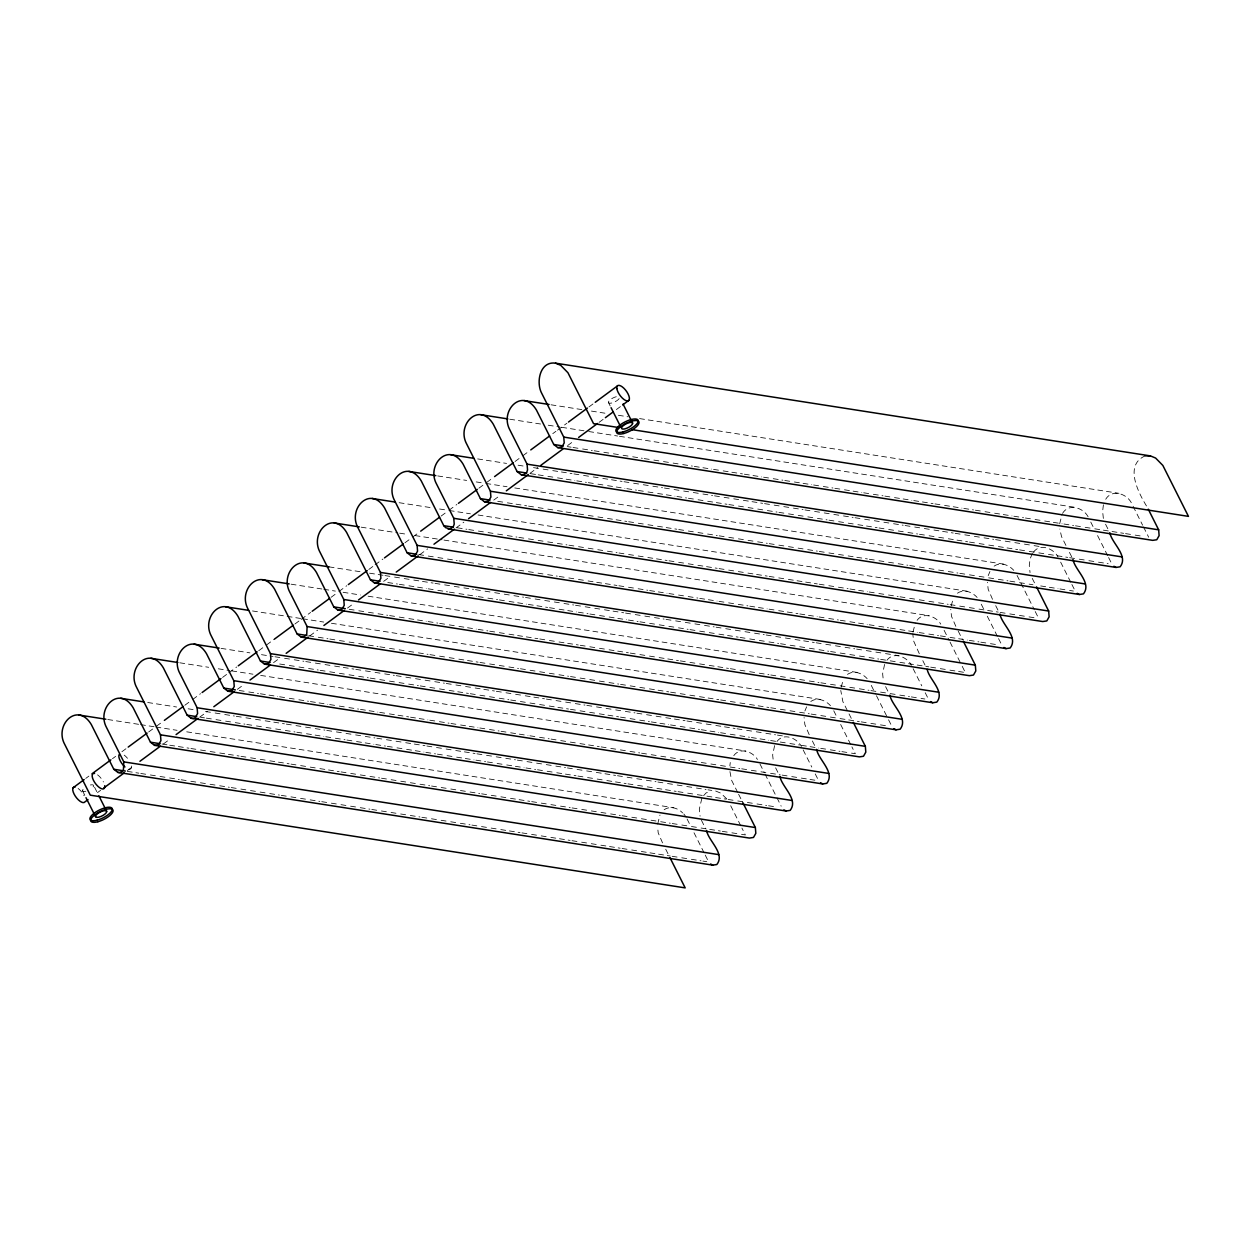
<?xml version="1.0" encoding="UTF-8"?>
<svg xmlns="http://www.w3.org/2000/svg" width="1251" height="1251" viewBox="0 0 1251 1251"><rect width="100%" height="100%" fill="white"/><g stroke="black" fill="none" stroke-linecap="round" stroke-linejoin="round"><path stroke-width="0.75" stroke-dasharray="5 3.75" d="M657.651 824.096L659.981 815.073M729.88 765.8L730.271 762.5M841.172 687.19L843.299 679.746M912.995 632.115L915.31 623.029M951.151 605.984L953.278 598.557M1059.644 523.856L1061.974 514.771M1103.413 504.794L1102.616 511.378L1103.366 518.43M701.842 798.357L699.325 809.084L700.075 816.152M774.604 745.612L772.649 754.963L773.415 762.015M804.909 710.959L806.629 706.815M884.582 664.422L882.627 673.773L883.394 680.825M988.212 575.632L989.948 571.488M1032.388 553.395L1030.089 558.916L1029.292 565.515L1030.042 572.567M733.774 755.651C739.857 746.972 752.852 751.554 757.449 759.466M703.625 795.652L706.002 793.009L710.568 790.976M776.949 741.53C783.47 732.367 796.996 737.996 801.422 746.456M917.092 620.324C923.175 611.645 936.17 616.227 940.768 624.14M886.928 660.325C893.464 651.177 906.991 656.791 911.416 665.251M1062.537 513.395C1068.698 502.902 1083.491 507.687 1088.214 516.991M1033.576 552.066C1040.113 542.918 1053.639 548.532 1058.065 556.992M1105.712 499.258C1111.873 488.781 1126.666 493.566 1131.389 502.871M85.74 778.419L88.884 776.105M112.481 758.685L115.624 756.37M121.91 751.726L126.632 748.239M148.634 731.991L154.936 727.347M156.5 726.19L162.802 721.546M184.804 705.283L191.106 700.638M192.67 699.481L200.535 693.68M222.553 677.432L227.26 673.945M228.839 672.788L236.705 666.986M258.722 650.723L265.009 646.079M266.572 644.922L274.438 639.12M294.892 624.03L299.599 620.543M301.178 619.386L310.608 612.427M331.046 597.337L337.348 592.693M338.912 591.52L346.777 585.718M368.795 569.471L373.517 565.984M375.081 564.827L382.947 559.025M404.964 542.778L411.251 538.133M412.83 536.96L419.116 532.316M441.134 516.069L447.42 511.424M448.984 510.267L456.85 504.466M478.867 488.218L485.153 483.574M486.733 482.401L493.019 477.757M515.037 461.51L521.323 456.865M522.902 455.708L529.189 451.064M552.77 433.644L555.913 431.329M557.493 430.172L566.922 423.198M588.94 406.95L593.662 403.463M97.469 792.634L100.612 790.319M127.336 770.585L133.622 765.94M163.506 743.892L169.792 739.247M199.675 717.183L207.541 711.381M237.409 689.332L243.71 684.688M273.578 662.623L279.88 657.979M309.748 635.93L317.613 630.129M347.497 608.064L353.783 603.42M383.65 581.371L389.952 576.727M419.82 554.662L427.686 548.861M455.99 527.969L463.855 522.167M493.738 500.103L500.025 495.459M529.908 473.41L537.758 467.608M567.641 445.544L573.928 440.899M599.088 422.338L603.811 418.85M616.383 409.562L621.106 406.075M1145.306 455.833C1123.195 465.169 1139.27 494.411 1147.417 507.484M994.107 566.14C1000.597 561.605 1008.963 565.014 1013.795 570.362M957.437 593.209C963.942 588.674 972.293 592.067 977.125 597.431M847.459 674.398C853.948 669.864 862.314 673.273 867.146 678.636M810.789 701.467C817.278 696.932 825.644 700.341 830.476 705.689M664.14 809.725C670.051 805.613 678.011 807.974 682.624 812.931M551.019 404.792L581.809 409.593M591.442 411.094L604.921 413.19M618.401 415.285L628.018 416.786M639.574 418.585L1118.957 493.316M509.767 419.21L540.573 424.011M548.266 425.215L559.822 427.013M561.746 427.31L586.782 431.22M588.705 431.517L617.587 436.02M619.511 436.318L1075.782 507.437M567.235 446.591L571.097 447.186M573.021 447.483L580.714 448.687M582.638 448.984L592.27 450.485M594.194 450.782L601.887 451.986M603.826 452.283L611.52 453.488M613.443 453.785L621.153 454.989M623.076 455.286L630.77 456.49M632.693 456.787L642.326 458.288M644.249 458.585L651.943 459.789M653.882 460.087L661.576 461.291M663.499 461.588L671.208 462.792M673.132 463.089L680.825 464.293M682.749 464.59L692.382 466.091M694.305 466.388L711.631 469.094M713.555 469.391L721.264 470.595M723.187 470.892L742.437 473.894M744.361 474.192L761.687 476.897M763.61 477.194L771.32 478.398M773.243 478.695L782.86 480.196M784.799 480.493L792.493 481.698M794.416 481.995L811.743 484.7M813.666 484.997L821.375 486.201M823.299 486.498L832.916 487.999M834.855 488.297L842.548 489.501M844.472 489.798L861.798 492.503M863.722 492.8L871.431 494.004M873.354 494.301L882.987 495.803M884.91 496.1L892.604 497.304M894.528 497.601L911.854 500.306M913.777 500.603L933.043 503.606M934.966 503.903L942.66 505.107M944.583 505.404L961.91 508.109M963.833 508.406L973.466 509.908M975.389 510.205L983.098 511.409M985.022 511.706L992.715 512.91M994.639 513.207L1011.965 515.912M1013.889 516.21L1023.521 517.711M1025.445 518.008L1033.154 519.212M1035.077 519.509L1042.771 520.713M1044.694 521.01L1062.021 523.716M1063.96 524.013L1073.577 525.514M1075.5 525.811L1083.21 527.015M1085.133 527.312L1092.827 528.516M1094.75 528.813L1123.633 533.317M1125.556 533.614L1133.265 534.818M1135.189 535.115L1142.882 536.319M477.679 458.914L506.561 463.417M518.117 465.216L525.811 466.42M533.52 467.624L541.214 468.812M543.137 469.125L550.847 470.313M552.77 470.626L572.02 473.613M573.943 473.926L581.652 475.114M583.576 475.427L591.27 476.615M593.209 476.928L600.902 478.117M602.826 478.429L622.075 481.416M623.999 481.729L631.708 482.917M633.631 483.23L641.325 484.418M643.264 484.731L650.958 485.92M652.881 486.217L662.514 487.718M664.437 488.031L672.131 489.219M674.054 489.532L681.764 490.72M683.687 491.033L691.381 492.222M693.32 492.519L701.013 493.723M702.937 494.02L712.57 495.521M714.493 495.834L722.187 497.022M724.11 497.335L731.819 498.524M733.743 498.821L741.452 500.025M743.375 500.322L762.625 503.324M764.549 503.637L772.242 504.825M774.181 505.123L781.875 506.327M783.798 506.624L791.508 507.828M793.431 508.125L803.048 509.626M804.972 509.939L812.681 511.127M814.604 511.424L822.298 512.629M824.237 512.926L831.931 514.13M833.854 514.427L841.563 515.631M843.487 515.928L853.104 517.429M855.027 517.726L862.737 518.93M864.66 519.228L872.354 520.432M874.293 520.729L881.986 521.933M883.91 522.23L891.619 523.434M893.542 523.731L903.159 525.232M905.083 525.529L912.792 526.734M914.716 527.031L922.425 528.235M924.348 528.532L932.042 529.736M933.965 530.033L953.215 533.035M955.154 533.333L962.848 534.537M964.771 534.834L972.48 536.038M974.404 536.335L982.098 537.539M984.021 537.836L993.654 539.337M995.577 539.634L1003.271 540.839M1005.21 541.136L1012.903 542.34M1014.827 542.637L1022.536 543.841M1024.46 544.138L1032.153 545.342M1034.077 545.639L1039.862 546.546M530.58 473.66L536.351 474.551M538.274 474.848L545.983 476.052M547.907 476.35L555.6 477.554M557.524 477.851L574.85 480.556M576.789 480.853L586.406 482.354M588.33 482.651L596.039 483.856M597.962 484.153L605.656 485.357M607.579 485.654L624.921 488.359M626.845 488.656L636.462 490.157M638.385 490.455L646.095 491.659M648.018 491.956L655.712 493.16M657.651 493.457L674.977 496.162M676.9 496.459L686.518 497.961M688.441 498.258L696.15 499.462M698.074 499.759L705.767 500.963M707.706 501.26L726.956 504.262M728.88 504.56L736.573 505.764M738.497 506.061L746.206 507.265M748.129 507.562L755.823 508.766M757.762 509.063L765.456 510.267M767.379 510.564L777.012 512.066M778.935 512.363L786.629 513.567M788.552 513.864L796.261 515.068M798.185 515.365L805.894 516.569M807.818 516.866L815.511 518.07M817.435 518.367L827.067 519.869M828.991 520.166L836.684 521.37M838.623 521.667L846.317 522.871M848.241 523.168L855.95 524.372M857.873 524.669L877.123 527.672M879.046 527.969L886.74 529.173M888.679 529.47L896.373 530.674M898.296 530.971L906.005 532.175M907.929 532.473L917.546 533.974M919.469 534.271L927.179 535.475M929.102 535.772L936.796 536.976M938.735 537.273L946.428 538.477M948.352 538.774L967.602 541.777M969.525 542.074L977.234 543.278M979.158 543.575L986.867 544.779M988.79 545.076L996.484 546.28M998.407 546.578L1017.657 549.58M1019.596 549.877L1027.29 551.081M1029.213 551.378L1036.923 552.582M1038.846 552.879L1046.54 554.084M1048.463 554.381L1067.713 557.383M1069.652 557.68L1077.346 558.884M1079.269 559.181L1086.978 560.385M1088.902 560.683L1096.595 561.887M1098.519 562.184L1108.151 563.685M437.741 475.927L466.623 480.431M476.24 481.932L483.949 483.136M485.873 483.433L507.046 486.733M514.755 487.937L1003.771 564.154M497.757 501.323L505.467 502.511M507.39 502.824L526.64 505.826M528.563 506.123L536.272 507.327M538.196 507.625L545.889 508.829M547.829 509.126L555.522 510.314M557.446 510.627L576.695 513.629M578.619 513.926L586.328 515.131M588.251 515.428L595.945 516.616M597.884 516.929L605.578 518.117M607.501 518.43L626.751 521.432M628.674 521.73L636.384 522.918M638.307 523.231L646.001 524.419M647.94 524.732L655.633 525.92M657.557 526.233L676.807 529.22M678.73 529.533L686.439 530.721M688.363 531.034L696.072 532.222M697.995 532.535L705.689 533.724M707.613 534.036L717.245 535.522M719.169 535.835L726.862 537.023M728.801 537.336L736.495 538.524M738.418 538.837L746.128 540.025M748.051 540.338L755.745 541.527M757.668 541.824L767.301 543.325M769.224 543.638L776.918 544.826M778.857 545.139L786.551 546.327M788.474 546.64L796.183 547.829M798.107 548.126L805.8 549.33M807.724 549.627L817.356 551.128M819.28 551.441L826.989 552.629M828.913 552.942L836.606 554.13M838.53 554.428L846.239 555.632M848.162 555.929L867.412 558.931M869.336 559.244L877.045 560.432M878.968 560.729L886.662 561.934M888.585 562.231L896.295 563.435M898.218 563.732L907.835 565.233M909.774 565.546L917.468 566.734M919.391 567.031L927.1 568.235M929.024 568.533L936.718 569.737M938.641 570.034L946.35 571.238M948.274 571.535L957.891 573.036M959.83 573.333L967.523 574.537M969.447 574.835L977.156 576.039M979.08 576.336L986.773 577.54M988.697 577.837L996.406 579.041M998.329 579.338L1007.962 580.839M1009.885 581.136L1017.579 582.34M1019.502 582.638L1027.212 583.842M1029.135 584.139L1032.982 584.749M1040.691 585.937L1058.018 588.642M1059.941 588.94L1067.635 590.144M1069.558 590.441L1073.405 591.051M399.147 502.699L431.876 507.797M439.586 509.001L447.279 510.189M449.218 510.502L470.392 513.801M478.085 515.005L967.101 591.223M457.256 527.781L466.873 529.282M468.797 529.58L476.506 530.784M478.429 531.081L486.123 532.285M488.062 532.582L495.756 533.786M497.679 534.083L505.388 535.287M507.312 535.584L516.929 537.086M518.852 537.383L526.562 538.587M528.485 538.884L536.194 540.088M538.118 540.385L545.811 541.589M547.735 541.886L555.444 543.09M557.367 543.387L566.984 544.889M568.908 545.186L576.617 546.39M578.541 546.687L586.25 547.891M588.173 548.188L595.867 549.392M597.79 549.689L605.5 550.893M607.423 551.191L617.04 552.692M618.979 552.989L626.673 554.193M628.596 554.49L636.306 555.694M638.229 555.991L645.923 557.195M647.846 557.493L667.096 560.495M669.035 560.792L676.728 561.996M678.652 562.293L686.361 563.497M688.285 563.794L695.978 564.999M697.902 565.296L717.167 568.298M719.09 568.595L726.784 569.799M728.707 570.096L736.417 571.3M738.34 571.598L746.034 572.802M747.957 573.099L767.223 576.101M769.146 576.398L776.84 577.602M778.763 577.899L786.472 579.104M788.396 579.401L817.278 583.904M819.202 584.201L826.895 585.405M828.819 585.703L836.528 586.907M838.451 587.204L848.069 588.705M850.008 589.002L867.334 591.707M869.257 592.004L876.951 593.209M878.874 593.506L886.584 594.71M888.507 595.007L898.14 596.508M900.063 596.805L907.757 598.009M909.68 598.306L917.39 599.51M919.313 599.808L927.007 601.012M928.93 601.309L936.639 602.513M938.563 602.81L948.195 604.311M950.119 604.608L957.813 605.812M959.736 606.11L967.445 607.314M969.369 607.611L977.062 608.815M978.986 609.112L998.251 612.114M1000.174 612.411L1007.868 613.615M1009.792 613.913L1017.501 615.117M1019.424 615.414L1027.118 616.618M1029.041 616.915L1034.827 617.806M361.195 527.171L397.771 532.879M399.695 533.176L407.404 534.38M415.097 535.569L442.056 539.775M443.98 540.072L929.133 615.695M418.663 554.553L426.372 555.741M428.295 556.054L435.989 557.242M437.913 557.555L445.622 558.744M447.545 559.056L457.162 560.557M459.101 560.855L466.795 562.043M468.718 562.356L476.428 563.544M478.351 563.857L486.045 565.045M487.968 565.358L495.677 566.547M497.601 566.859L507.218 568.345M509.157 568.658L516.851 569.846M518.774 570.159L526.483 571.347M528.407 571.66L536.1 572.849M538.024 573.161L545.733 574.35M547.657 574.647L557.274 576.148M559.213 576.461L566.906 577.649M568.83 577.962L576.539 579.15M578.462 579.463L586.156 580.652M588.079 580.949L616.962 585.452M618.885 585.765L626.595 586.954M628.518 587.251L636.212 588.455M638.135 588.752L647.768 590.253M649.691 590.566L667.018 593.255M668.941 593.553L676.65 594.757M678.574 595.054L686.267 596.258M688.191 596.555L697.823 598.056M699.747 598.369L717.073 601.059M718.997 601.356L726.706 602.56M728.629 602.857L736.323 604.061M738.246 604.358L747.879 605.859M749.802 606.156L767.129 608.862M769.052 609.159L776.762 610.363M778.685 610.66L797.935 613.662M799.858 613.96L817.184 616.665M819.108 616.962L826.817 618.166M828.741 618.463L838.373 619.964M840.297 620.261L847.99 621.466M849.914 621.763L867.24 624.468M869.164 624.765L876.873 625.969M878.796 626.266L888.429 627.767M890.352 628.065L898.046 629.269M899.969 629.566L917.296 632.271M919.219 632.568L926.928 633.772M928.852 634.069L938.485 635.571M940.408 635.868L948.102 637.072M950.025 637.369L967.351 640.074M969.29 640.371L978.908 641.872M980.831 642.17L988.54 643.374M990.464 643.671L998.157 644.875M329.107 566.875L361.836 571.973M369.545 573.177L383.009 575.272M384.948 575.585L392.642 576.774M394.565 577.071L402.275 578.275M404.198 578.572L411.892 579.776M413.815 580.073L433.081 583.075M435.004 583.373L442.698 584.577M444.621 584.874L452.33 586.078M454.254 586.375L461.947 587.579M463.871 587.876L473.504 589.377M475.427 589.674L483.136 590.879M485.06 591.176L492.753 592.38M494.677 592.677L502.386 593.881M504.309 594.178L512.003 595.382M513.926 595.679L523.559 597.18M525.483 597.478L533.192 598.682M535.115 598.979L542.809 600.183M544.732 600.48L552.442 601.684M554.365 601.981L562.059 603.185M563.982 603.482L573.615 604.984M575.538 605.281L583.247 606.485M585.171 606.782L592.865 607.986M594.788 608.283L602.497 609.487M604.421 609.784L623.67 612.787M625.594 613.084L633.303 614.288M635.227 614.585L642.92 615.789M644.844 616.086L652.553 617.29M654.476 617.587L664.109 619.089M666.032 619.386L673.726 620.59M675.649 620.887L683.359 622.091M685.282 622.388L692.976 623.592M694.899 623.889L702.609 625.093M704.532 625.391L714.165 626.892M716.088 627.189L723.782 628.393M725.705 628.69L733.414 629.894M735.338 630.191L743.031 631.395M744.955 631.692L752.664 632.897M754.588 633.194L764.22 634.695M766.144 634.992L773.837 636.196M775.761 636.493L783.47 637.697M785.393 637.994L793.087 639.198M795.026 639.496L814.276 642.498M816.199 642.795L823.893 643.999M825.816 644.296L833.526 645.5M835.449 645.797L843.143 647.002M845.082 647.299L854.699 648.8M856.622 649.097L864.332 650.301M866.255 650.598L873.949 651.802M875.872 652.099L883.581 653.303M885.505 653.601L893.214 654.805M895.137 655.102L898.984 655.696M387.779 582.513L397.396 584.014M399.335 584.311L407.028 585.515M408.952 585.812L426.278 588.517M428.202 588.814L435.911 590.019M437.834 590.316L447.451 591.817M449.39 592.114L457.084 593.318M459.008 593.615L476.334 596.32M478.257 596.618L485.967 597.822M487.89 598.119L497.523 599.62M499.446 599.917L507.14 601.121M509.063 601.418L526.39 604.124M528.313 604.421L547.578 607.423M549.502 607.72L557.195 608.924M559.119 609.221L576.445 611.927M578.369 612.224L588.001 613.725M589.925 614.022L597.634 615.226M599.557 615.523L607.251 616.727M609.174 617.024L626.501 619.73M628.424 620.027L638.057 621.528M639.98 621.825L647.69 623.029M649.613 623.326L657.307 624.53M659.23 624.828L666.939 626.032M668.863 626.329L676.556 627.533M678.495 627.83L688.113 629.331M690.036 629.628L697.745 630.832M699.669 631.13L707.362 632.334M709.286 632.631L716.995 633.835M718.918 634.132L738.168 637.134M740.092 637.431L747.801 638.635M749.724 638.933L757.418 640.137M759.341 640.434L767.051 641.638M768.974 641.935L778.607 643.436M780.53 643.733L788.224 644.937M790.147 645.235L797.857 646.439M799.78 646.736L807.474 647.94M809.413 648.237L817.106 649.441M819.03 649.738L828.662 651.239M830.586 651.536L838.279 652.741M840.203 653.038L847.912 654.242M849.836 654.539L857.529 655.743M859.468 656.04L867.162 657.228M869.085 657.541L878.718 659.042M880.641 659.34L888.335 660.544M890.259 660.841L897.968 662.045M899.891 662.342L928.774 666.846M930.697 667.143L938.391 668.347M940.314 668.644L948.023 669.832M949.947 670.145L965.35 672.538L961.956 665.782M291.092 584.186L321.898 588.986M323.821 589.284L335.377 591.097M343.071 592.286L360.397 594.991M368.107 596.195L857.107 672.413M349.185 609.284L356.895 610.472M358.818 610.785L366.512 611.974M368.435 612.286L376.144 613.475M378.068 613.772L387.701 615.273M389.624 615.586L397.318 616.774M399.241 617.087L406.95 618.275M408.874 618.588L426.2 621.278M428.123 621.575L437.756 623.076M439.68 623.389L447.373 624.577M449.297 624.89L457.006 626.079M458.929 626.376L476.256 629.081M478.179 629.378L487.812 630.879M489.735 631.192L497.429 632.38M499.352 632.678L507.062 633.882M508.985 634.179L537.867 638.682M539.791 638.98L547.485 640.184M549.408 640.481L557.117 641.685M559.041 641.982L578.29 644.984M580.214 645.281L587.923 646.486M589.846 646.783L597.54 647.987M599.464 648.284L607.173 649.488M609.096 649.785L628.346 652.787M630.269 653.085L637.979 654.289M639.902 654.586L647.596 655.79M649.519 656.087L657.228 657.291M659.152 657.588L678.402 660.591M680.325 660.888L688.034 662.092M689.958 662.389L697.651 663.593M699.59 663.89L707.284 665.094M709.208 665.391L728.457 668.394M730.381 668.691L738.09 669.895M740.013 670.192L747.707 671.396M749.646 671.693L757.34 672.897M759.263 673.194L768.896 674.696M770.819 674.993L778.513 676.197M780.436 676.494L788.146 677.698M790.069 677.995L797.763 679.199M799.702 679.496L807.395 680.7M809.319 680.997L818.952 682.499M820.875 682.796L828.569 684M830.492 684.297L838.201 685.501M840.125 685.798L847.834 687.002M849.757 687.299L857.451 688.503M859.374 688.801L869.007 690.302M870.931 690.599L878.624 691.803M880.563 692.1L888.257 693.304M890.18 693.601L897.89 694.805M899.813 695.103L909.43 696.604M911.353 696.901L919.063 698.105M920.986 698.402L924.833 699.012M252.499 610.957L285.228 616.055M287.151 616.352L300.631 618.463M302.554 618.76L323.743 622.06M331.437 623.264L820.453 699.481M308.669 635.743L316.378 636.947M318.301 637.244L327.934 638.745M329.857 639.042L337.551 640.246M339.474 640.543L347.184 641.747M349.107 642.044L356.801 643.249M358.724 643.546L366.434 644.75M368.357 645.047L377.99 646.548M379.913 646.845L387.607 648.049M389.53 648.346L397.239 649.55M399.163 649.848L406.856 651.052M408.796 651.349L416.489 652.553M418.413 652.85L428.045 654.351M429.969 654.648L437.662 655.852M439.586 656.149L447.295 657.354M449.218 657.651L456.912 658.855M458.851 659.152L478.101 662.154M480.024 662.451L487.718 663.655M489.641 663.953L497.351 665.157M499.274 665.454L506.968 666.658M508.907 666.955L518.524 668.456M520.447 668.753L528.157 669.957M530.08 670.255L537.774 671.459M539.697 671.756L547.406 672.96M549.33 673.257L557.039 674.461M558.962 674.758L568.58 676.259M570.503 676.556L578.212 677.761M580.136 678.058L587.829 679.262M589.768 679.559L597.462 680.763M599.385 681.06L607.095 682.264M609.018 682.561L618.635 684.062M620.559 684.36L628.268 685.564M630.191 685.861L637.885 687.065M639.824 687.362L647.518 688.566M649.441 688.863L668.691 691.866M670.614 692.163L678.323 693.367M680.247 693.664L687.941 694.868M689.88 695.165L697.573 696.354M699.497 696.666L718.746 699.669M720.67 699.966L728.379 701.17M730.303 701.467L738.012 702.655M739.935 702.968L747.629 704.157M749.552 704.469L768.802 707.472M770.741 707.769L778.435 708.957M780.358 709.27L788.067 710.459M789.991 710.771L797.685 711.96M799.608 712.272L809.241 713.774M811.164 714.071L818.858 715.275M820.797 715.572L828.49 716.76M830.414 717.073L838.123 718.262M840.047 718.574L859.296 721.577M861.22 721.874L868.913 723.062M870.852 723.375L878.546 724.564M880.469 724.876L888.179 726.065M221.052 648.362L249.919 652.866M261.475 654.664L273.031 656.478M274.954 656.775L282.648 657.979M284.587 658.276L292.281 659.48M294.204 659.777L303.837 661.279M305.76 661.576L313.454 662.78M315.377 663.077L323.086 664.281M325.01 664.578L332.703 665.782M334.642 666.079L353.892 669.082M355.816 669.379L363.509 670.583M365.433 670.88L373.142 672.084M375.065 672.381L382.775 673.585M384.698 673.882L394.315 675.384M396.239 675.681L403.948 676.885M405.871 677.182L413.565 678.386M415.504 678.683L423.198 679.887M425.121 680.184L432.83 681.373M434.754 681.686L444.371 683.187M446.294 683.484L454.004 684.688M455.927 684.985L463.621 686.189M465.56 686.486L473.253 687.675M475.177 687.987L494.426 690.99M496.35 691.287L504.059 692.491M505.983 692.788L513.676 693.977M515.615 694.289L523.309 695.478M525.232 695.791L544.482 698.793M546.406 699.09L554.115 700.279M556.038 700.591L563.748 701.78M565.671 702.092L573.365 703.281M575.288 703.594L584.921 705.095M586.844 705.392L594.538 706.58M596.477 706.893L604.17 708.082M606.094 708.394L613.803 709.583M615.727 709.896L623.42 711.084M625.344 711.397L634.976 712.882M636.9 713.195L644.593 714.384M646.532 714.696L654.226 715.885M656.149 716.197L663.859 717.386M665.782 717.699L685.032 720.685M686.955 720.998L694.665 722.187M696.588 722.499L704.282 723.688M706.205 724.001L713.914 725.189M715.838 725.486L735.088 728.489M737.011 728.801L744.72 729.99M746.644 730.303L754.337 731.491M756.261 731.788L763.97 732.992M765.893 733.289L775.511 734.79M777.45 735.103L785.143 736.292M279.708 664.015L287.417 665.204M289.341 665.501L297.034 666.705M298.973 667.002L306.667 668.206M308.59 668.503L318.223 670.004M320.147 670.317L327.84 671.506M329.764 671.803L337.473 673.007M339.396 673.304L347.09 674.508M349.029 674.805L356.723 676.009M358.646 676.306L368.279 677.807M370.202 678.105L377.896 679.309M379.819 679.606L387.529 680.81M389.452 681.107L397.146 682.311M399.085 682.608L406.778 683.812M408.702 684.109L418.334 685.611M420.258 685.908L427.951 687.112M429.875 687.409L437.584 688.613M439.508 688.91L447.217 690.114M449.14 690.411L468.39 693.414M470.313 693.711L478.007 694.915M479.946 695.212L487.64 696.416M489.563 696.713L497.272 697.917M499.196 698.214L508.813 699.716M510.736 700.013L518.446 701.217M520.369 701.514L528.063 702.718M530.002 703.015L537.695 704.219M539.619 704.516L547.328 705.72M549.252 706.017L568.501 709.02M570.425 709.317L578.134 710.521M580.057 710.818L587.751 712.022M589.674 712.319L597.384 713.523M599.307 713.821L618.557 716.823M620.48 717.12L628.19 718.324M630.113 718.621L637.807 719.825M639.73 720.123L649.363 721.624M651.286 721.921L668.613 724.626M670.536 724.923L678.245 726.127M680.169 726.424L687.862 727.629M689.786 727.926L699.418 729.427M701.342 729.724L718.668 732.429M720.592 732.726L728.301 733.93M730.224 734.228L737.918 735.432M739.841 735.729L749.474 737.23M751.398 737.527L768.724 740.232M770.647 740.529L778.357 741.734M780.28 742.031L787.974 743.235M789.897 743.532L799.53 745.033M801.453 745.33L818.779 748.035M820.703 748.333L828.412 749.537M830.336 749.834L839.953 751.335M841.892 751.632L849.585 752.836M851.509 753.133L855.356 753.743L851.9 746.863M179.8 662.795L208.682 667.299M218.299 668.8L229.856 670.599M231.779 670.896L252.968 674.195M260.661 675.399L745.831 751.022M239.207 690.474L246.9 691.678M248.824 691.975L258.457 693.476M260.38 693.773L277.706 696.479M279.63 696.776L287.339 697.98M289.262 698.277L296.956 699.481M298.88 699.778L308.512 701.279M310.436 701.576L327.762 704.282M329.685 704.579L337.395 705.783M339.318 706.08L347.012 707.284M348.935 707.581L358.568 709.082M360.491 709.38L377.818 712.085M379.741 712.382L387.45 713.586M389.374 713.883L408.624 716.886M410.547 717.183L427.873 719.888M429.797 720.185L437.506 721.389M439.429 721.686L449.046 723.187M450.97 723.485L458.679 724.689M460.603 724.986L477.929 727.691M479.852 727.988L487.562 729.177M489.485 729.489L499.102 730.991M501.041 731.288L508.735 732.492M510.658 732.789L527.985 735.494M529.908 735.791L537.617 736.98M539.541 737.292L549.158 738.794M551.097 739.091L558.79 740.295M560.714 740.592L568.423 741.796M570.347 742.093L578.04 743.282M579.964 743.594L599.213 746.597M601.152 746.894L608.846 748.098M610.769 748.395L618.479 749.584M620.402 749.896L628.096 751.085M630.019 751.398L639.652 752.899M641.575 753.196L649.285 754.4M651.208 754.697L658.902 755.885M660.825 756.198L668.534 757.387M670.458 757.699L678.151 758.888M680.075 759.201L689.708 760.702M691.631 760.999L699.34 762.187M701.264 762.5L708.957 763.689M710.881 764.001L718.59 765.19M720.513 765.503L728.207 766.691M730.131 767.004L739.763 768.489M741.687 768.802L749.396 769.99M751.319 770.303L759.013 771.492M760.936 771.804L768.646 772.993M770.569 773.306L780.186 774.791M782.125 775.104L789.819 776.292M791.742 776.605L799.452 777.794M801.375 778.106L814.854 780.202M147.727 702.499L176.594 707.003M188.15 708.801L193.921 709.708M205.477 711.506L213.186 712.71M215.109 713.007L222.803 714.196M224.727 714.509L234.359 716.01M236.283 716.307L243.976 717.511M245.915 717.808L253.609 719.012M255.532 719.309L263.242 720.498M265.165 720.811L284.415 723.813M286.338 724.11L294.048 725.314M295.971 725.611L303.665 726.8M305.588 727.112L313.297 728.301M315.221 728.614L324.838 730.115M326.777 730.412L334.47 731.616M336.394 731.913L344.103 733.102M346.027 733.414L353.72 734.603M355.644 734.916L363.353 736.104M365.276 736.417L374.893 737.918M376.832 738.215L384.526 739.404M386.45 739.716L394.159 740.905M396.082 741.217L403.776 742.406M405.699 742.719L424.949 745.705M426.888 746.018L434.582 747.207M436.505 747.519L444.214 748.708M446.138 749.021L453.832 750.209M455.755 750.522L475.02 753.509M476.944 753.821L484.637 755.01M486.561 755.323L494.27 756.511M496.194 756.824L503.887 758.012M505.811 758.309L515.443 759.81M517.367 760.123L525.076 761.312M526.999 761.624L534.693 762.813M536.616 763.126L544.326 764.314M546.249 764.611L553.943 765.815M555.866 766.112L565.499 767.614M567.422 767.926L575.132 769.115M577.055 769.428L584.749 770.616M586.672 770.913L594.381 772.117M596.305 772.414L615.555 775.417M617.478 775.729L625.187 776.918M627.111 777.215L634.804 778.419M636.728 778.716L644.437 779.92M646.36 780.217L655.993 781.719M657.917 782.031L665.61 783.22M667.534 783.517L675.243 784.721M677.166 785.018L684.86 786.222M686.783 786.519L694.493 787.723M696.416 788.021L706.049 789.522M707.972 789.819L711.819 790.429M200.613 717.23L204.46 717.839M206.384 718.137L214.093 719.341M216.016 719.638L223.71 720.842M225.633 721.139L233.343 722.343M235.266 722.64L244.899 724.141M246.822 724.438L254.516 725.643M256.439 725.94L264.149 727.144M266.072 727.441L273.766 728.645M275.689 728.942L283.398 730.146M285.322 730.443L294.955 731.944M296.878 732.242L304.572 733.446M306.495 733.743L323.821 736.448M325.76 736.745L333.454 737.949M335.377 738.246L345.01 739.748M346.934 740.045L354.627 741.249M356.551 741.546L373.877 744.251M375.816 744.548L385.433 746.049M387.357 746.347L395.066 747.551M396.989 747.848L404.683 749.052M406.606 749.349L423.933 752.054M425.872 752.351L435.489 753.853M437.412 754.15L445.121 755.354M447.045 755.651L454.738 756.855M456.662 757.152L474.004 759.857M475.927 760.155L485.544 761.656M487.468 761.953L495.177 763.157M497.1 763.454L504.794 764.658M506.733 764.955L524.06 767.661M525.983 767.958L535.6 769.459M537.523 769.756L545.233 770.96M547.156 771.257L554.85 772.461M556.789 772.758L576.039 775.761M577.962 776.058L585.656 777.262M587.579 777.559L595.288 778.763M597.212 779.06L604.921 780.264M606.844 780.561L626.094 783.564M628.018 783.861L635.711 785.065M637.635 785.362L645.344 786.566M647.267 786.863L654.977 788.052M656.9 788.365L676.15 791.367M678.073 791.664L685.767 792.868M687.706 793.165L695.4 794.354M697.323 794.666L705.032 795.855M706.956 796.168L726.205 799.17M728.129 799.467L735.823 800.656M737.762 800.968L745.455 802.157M747.379 802.47L755.088 803.658M757.011 803.971L766.628 805.472M768.552 805.769L776.261 806.958M107.774 719.513L138.58 724.313M140.503 724.61L153.982 726.722M155.906 727.019L177.079 730.318M186.712 731.819L673.804 807.739M162.02 744.001L167.806 744.908M169.729 745.205L188.979 748.207M190.903 748.505L198.596 749.709M200.535 750.006L208.229 751.21M210.152 751.507L217.862 752.711M219.785 753.008L239.035 756.011M240.958 756.308L248.668 757.512M250.591 757.809L258.285 759.013M260.208 759.31L267.917 760.514M269.841 760.811L289.09 763.814M291.014 764.111L298.723 765.315M300.647 765.612L308.34 766.816M310.264 767.113L317.973 768.317M319.896 768.614L339.146 771.617M341.07 771.914L348.779 773.118M350.702 773.415L358.396 774.619M360.319 774.916L368.029 776.105M369.952 776.418L379.569 777.919M381.508 778.216L389.202 779.42M391.125 779.717L398.834 780.921M400.758 781.218L408.451 782.407M410.375 782.719L418.084 783.908M420.008 784.221L429.64 785.722M431.564 786.019L439.257 787.223M441.181 787.52L448.89 788.709M450.813 789.021L458.507 790.21M460.431 790.523L468.14 791.711M470.063 792.024L479.696 793.525M481.619 793.822L489.313 795.01M491.236 795.323L498.946 796.512M500.869 796.824L508.563 798.013M510.486 798.326L529.752 801.312M531.675 801.625L539.369 802.814M541.292 803.126L549.001 804.315M550.925 804.628L558.618 805.816M560.542 806.129L570.175 807.614M572.098 807.927L579.807 809.116M581.731 809.428L589.424 810.617M591.348 810.929L599.057 812.118M600.98 812.431L608.674 813.619M610.613 813.916L620.23 815.417M622.154 815.73L629.863 816.919M631.786 817.231L639.48 818.42M641.403 818.733L649.113 819.921M651.036 820.218L658.73 821.422M660.669 821.719L670.286 823.221M672.209 823.533L679.918 824.722M681.842 825.034L689.536 826.223M691.459 826.52L699.168 827.724M701.092 828.021L720.341 831.024M722.265 831.336L729.974 832.525M731.898 832.822L739.591 834.026M741.53 834.323L745.377 834.933L741.921 828.053M127.289 771.367L138.845 773.165M140.769 773.462L148.462 774.666M150.386 774.963L158.095 776.167M160.019 776.464L167.712 777.669M169.636 777.966L179.268 779.467M181.192 779.764L188.901 780.968M190.824 781.265L198.518 782.469M200.441 782.766L208.151 783.97M210.074 784.268L217.768 785.472M219.691 785.769L229.324 787.27M231.247 787.567L238.957 788.771M240.88 789.068L248.574 790.272M250.497 790.569L258.206 791.774M260.13 792.071L267.823 793.275M269.747 793.572L279.38 795.073M281.303 795.37L289.012 796.574M290.936 796.871L298.629 798.075M300.553 798.373L308.262 799.577M310.185 799.874L319.818 801.375M321.742 801.672L329.435 802.876M331.359 803.173L339.068 804.377M340.991 804.674L348.685 805.879M350.608 806.176L358.318 807.38M360.241 807.677L369.874 809.178M371.797 809.475L379.491 810.679M381.414 810.976L389.124 812.18M391.047 812.478L398.741 813.682M400.664 813.979L408.373 815.183M410.297 815.48L419.929 816.981M421.853 817.278L429.546 818.482M431.47 818.779L439.179 819.984M441.103 820.281L448.796 821.485M450.735 821.782L458.429 822.986M460.352 823.283L469.985 824.784M471.908 825.081L479.602 826.285M481.526 826.583L489.235 827.787M491.158 828.084L498.852 829.288M500.791 829.585L520.041 832.587M521.964 832.885L529.658 834.089M531.581 834.386L539.29 835.59M541.214 835.887L548.908 837.091M550.847 837.388L570.096 840.391M572.02 840.688L579.713 841.892M581.637 842.189L589.346 843.393M591.27 843.69L598.979 844.894M600.902 845.191L620.152 848.194M622.075 848.491L629.769 849.695M631.708 849.992L639.402 851.196M641.325 851.493L670.208 855.997M672.131 856.294L679.825 857.498M681.764 857.795L689.457 858.999M691.381 859.296L701.013 860.797M702.937 861.095L706.784 861.689M715.666 791.023L720.873 793.181L727.3 799.467M683.828 813.948L686.22 817.294M1133.109 506.295L1142.616 525.201M1143.477 526.906L1148.668 537.211M1105.571 524.247L1108.996 531.034M1090.763 522.058L1094.156 528.813M1097.565 535.569L1107.76 555.835M1108.605 557.524L1111.998 564.279M1065.946 545.405L1061.552 536.679L1059.816 529.032M1069.449 552.379L1072.091 557.618M1060.66 562.152L1071.012 582.763M1071.888 584.483L1075.344 591.348M1032.247 578.384L1035.672 585.171M1017.063 575.429L1034.358 609.816M1035.218 611.536L1038.674 618.416M992.512 599.323L988.181 589.284L987.414 582.215M995.687 605.64L998.235 610.691M981.253 604.217L983.849 609.378M987.305 616.243L997.688 636.884M998.548 638.604L1002.02 645.469M955.842 626.376L951.511 616.336L950.76 609.284M958.188 631.02L962.41 639.449M944.114 630.316L949.212 640.449M950.056 642.138L961.096 664.093M919.297 653.663L913.558 640.825L912.792 633.757M922.8 660.653L925.443 665.876M913.136 668.691L921.784 685.861M925.224 692.741L928.68 699.606M885.599 686.643L889.023 693.429M871.275 685.407L875.591 694.008M876.466 695.728L887.694 718.074M888.57 719.794L892.026 726.675M847.349 710.537L842.877 701.655L840.766 690.474M849.038 713.899L852.431 720.639M833.745 710.756L837.2 717.636M840.656 724.501L851.04 745.143M809.194 734.634L804.862 724.61L804.096 717.542M812.384 740.967L815.761 747.707M803.158 749.881L811.79 767.066M815.245 773.931L818.701 780.796M608.455 402.509L610.191 405.95M775.62 767.833L779.029 774.619M759.951 763.954L764.205 772.399M765.049 774.088L776.089 796.043M776.934 797.731L781.187 806.176M737.73 792.477L731.585 780.264L729.474 769.084M738.606 794.229L743 802.954M730.693 805.738L741.061 826.348M701.436 820.265L705.705 828.756M687.096 819.014L690.552 825.895M694.008 832.759L704.391 853.401M705.251 855.121L708.707 862.002M662.545 842.908L658.214 832.869L657.635 827.568M665.72 849.226L669.113 855.965M94.544 787.207L98.016 794.104M82.519 790.757L85.115 795.933M131.371 766.034A9.273 3.816 53.6 0 1 126.038 767.833M124.224 755.151A9.273 3.816 53.6 0 1 127.477 758.278M97.562 774.838A9.273 3.816 53.6 0 1 103.426 781.953M619.167 398.631A6.192 2.174 -26.7 0 1 611.77 403.01A6.192 2.174 -26.7 0 1 608.909 401.086A6.192 2.174 -26.7 0 1 616.321 396.708M78.125 788.474A9.273 3.816 53.6 0 1 83.973 795.589M90.369 784.971A6.192 2.174 -26.7 0 1 91.401 788.63M85.819 791.273A6.192 2.174 -26.7 0 1 84.787 787.614"/><path stroke-width="1.5" d="M73.168 787.708L84.177 779.576M92.027 773.775L110.901 759.842M128.196 747.082L147.071 733.149M164.366 720.373L183.24 706.455M202.115 692.522L220.974 678.589M238.269 665.813L257.143 651.896M274.438 639.12L293.313 625.187M312.187 611.254L329.482 598.494M348.357 584.561L367.215 570.628M384.51 557.868L403.385 543.935M420.68 531.159L439.554 517.226M458.429 503.309L477.288 489.376M494.598 476.6L513.457 462.667M530.768 449.907L549.627 435.974M568.501 422.04L587.376 408.107M595.226 402.306L617.243 386.059M88.023 799.608L84.88 801.922A9.273 3.816 53.6 0 1 75.248 796.074A9.273 3.816 53.6 0 1 75.123 787.051M103.755 788.005L124.193 772.899M139.924 761.296L160.363 746.206M176.094 734.603L198.096 718.34M213.827 706.737L234.265 691.647M249.997 680.044L270.435 664.953M286.166 653.335L308.184 637.087M323.9 625.484L344.338 610.394M358.505 599.948L380.507 583.685M396.239 572.082L418.256 555.835M433.972 544.216L454.426 529.126M468.578 518.68L490.595 502.433M506.311 490.83L528.329 474.567M540.901 465.278L562.919 449.031M578.65 437.428L597.525 423.495M605.375 417.693L613.24 411.892M622.685 404.917L628.972 400.273M632.052 429.64L1188.45 516.366L1162.851 465.45L1155.611 458.054L1150.42 455.896L555.522 363.165C540.182 361.007 536.085 381.43 541.276 392.407L563.763 437.099L564.217 442.901L561.887 447.014L557.805 447.623L553.771 444.48L536.491 410.14C522.574 386.903 499.321 410.469 509.829 429.828L527.093 464.168L527.547 469.969L526.687 472.378L523.309 474.88L521.151 474.692L517.101 471.549L493.316 424.261C479.414 401.024 456.146 424.589 466.654 443.949L490.439 491.236L490.892 497.038L488.562 501.135L484.481 501.76L480.431 498.617L463.167 464.262C449.25 441.024 425.997 464.606 436.505 483.949L453.769 518.305L454.222 524.091L453.362 526.499L449.969 529.001L445.669 527.672L443.777 525.686L421.29 480.978C407.388 457.741 384.135 481.307 394.628 500.666L417.115 545.373L417.553 551.159L415.238 555.272L411.157 555.882L407.107 552.754L384.636 508.047C370.718 484.809 347.465 508.375 357.958 527.734L380.445 572.426L380.898 578.228L378.568 582.325L374.487 582.95L370.452 579.807L346.668 532.519C332.75 509.282 309.497 532.848 320.006 552.207L343.79 599.495L344.228 605.296L341.914 609.393L337.833 610.019L333.782 606.876L316.503 572.52C302.601 549.283 279.348 572.864 289.841 592.208L307.12 626.563L306.714 634.757L303.321 637.259L301.163 637.087L297.128 633.944L274.641 589.237C260.74 565.999 237.471 589.565 247.979 608.924L270.466 653.632L270.904 659.418L268.59 663.53L264.508 664.14L260.458 661.013L237.971 616.305C224.07 593.068 200.817 616.634 211.31 635.993L233.796 680.685L234.25 686.486L231.92 690.599L227.838 691.209L223.804 688.066L206.524 653.726C192.607 630.488 169.354 654.054 179.863 673.398L197.142 707.753L197.58 713.555L195.265 717.652L193.342 718.465L191.184 718.277L187.134 715.134L163.349 667.846C149.448 644.609 126.179 668.175 136.687 687.534L160.472 734.822L160.926 740.608L158.596 744.72L154.514 745.346L150.48 742.203L133.2 707.847C119.283 684.61 96.03 708.175 106.538 727.535L123.802 761.89L123.411 770.084L120.018 772.586L117.86 772.399L113.81 769.271L91.323 724.564C77.421 701.326 54.168 724.892 64.661 744.251L90.275 795.167L685.173 887.882L669.957 857.639M1145.306 455.833L1150.42 455.896M521.151 474.692L1116.048 567.422L1120.13 566.797C1128.762 555.725 1111.717 543.341 1109.84 532.738M484.481 501.76L1079.378 594.491L1083.46 593.865C1092.154 582.638 1074.812 570.128 1072.967 559.369M411.157 555.882L1006.054 648.612L1010.136 648.002C1018.752 636.962 1001.801 624.624 999.924 614.053M337.833 610.019L932.73 702.749L936.811 702.124C945.256 691.506 929.149 679.528 927.194 669.379M301.163 637.087L896.076 729.818L900.141 729.192C908.789 718.105 891.744 705.736 889.868 695.118M227.838 691.209L822.736 783.939L826.817 783.314C835.433 772.289 818.498 759.951 816.606 749.38M191.184 718.277L786.081 811.008L790.163 810.382C798.795 799.311 781.75 786.926 779.889 776.324M117.86 772.399L712.757 865.129L716.839 864.519C725.471 853.432 708.426 841.063 706.549 830.445M524.06 400.586L549.08 404.48M618.573 427.529L593.553 423.636L567.938 372.72L560.714 365.323L555.522 363.165M480.884 414.706L507.843 418.913M563.763 437.099L1158.661 529.83L1159.114 535.631L1156.784 539.744L1152.703 540.354L557.805 447.623M553.771 444.48L563.388 445.981M527.093 464.168L1122.006 556.898M450.735 454.707L473.832 458.319M517.101 471.549L526.734 473.05M408.858 471.424L435.817 475.63M490.439 491.236L1085.336 583.967M480.431 498.617L490.064 500.119M372.204 498.492L395.3 502.089M453.769 518.305L1048.666 611.035L1049.12 616.821L1046.806 620.934L1042.724 621.544L447.827 528.829M443.777 525.686L453.394 527.187M334.236 522.965L359.272 526.874M417.115 545.373L1012.012 638.088M407.107 552.754L416.739 554.256M380.445 572.426L975.342 665.157L975.796 670.958L973.466 675.055L969.4 675.681L374.487 582.95M304.087 562.981L329.107 566.875M370.452 579.807L380.069 581.308M262.21 579.682L289.169 583.889M343.79 599.495L938.688 692.225M333.782 606.876L345.339 608.674M225.555 606.751L248.652 610.347M307.12 626.563L902.018 719.294M297.128 633.944L306.745 635.445M270.466 653.632L865.364 746.347L865.801 752.148L863.487 756.261L859.406 756.871L264.508 664.14M194.093 644.171L219.128 648.065M260.458 661.013L270.091 662.514M150.918 658.292L177.877 662.498M233.796 680.685L828.694 773.415M223.804 688.066L235.344 689.88M197.142 707.753L792.039 800.484M120.768 698.293L143.865 701.905M187.134 715.134L196.767 716.635M78.891 715.009L105.85 719.216M160.472 734.822L755.369 827.552L755.823 833.338L753.493 837.451L749.412 838.076L154.514 745.346M150.48 742.203L160.097 743.704M123.802 761.89L718.715 854.621M113.81 769.271L125.366 771.069M1113.89 566.265L1116.048 567.422M1077.236 593.334L1079.378 594.491M1003.912 647.471L1006.054 648.612M930.588 701.592L932.73 702.749M893.918 728.661L896.076 729.818M820.593 782.782L822.736 783.939M783.939 809.85L786.081 811.008M710.615 863.988L712.757 865.129M1148.262 509.173L1158.661 529.83M1036.516 586.86L1048.666 611.035M963.254 641.122L975.342 665.157M853.276 722.327L865.364 746.347M623.092 404.12L632.631 423.104A6.192 2.174 -26.7 0 1 624.781 428.89A6.192 2.174 -26.7 0 1 623.749 425.231A6.192 2.174 -26.7 0 1 632.631 423.104M611.067 407.685L620.605 426.654M743 802.954L755.369 827.552M98.876 795.839L106.695 811.352A6.192 2.174 -26.7 0 1 98.829 817.153A6.192 2.174 -26.7 0 1 97.797 813.478A6.192 2.174 -26.7 0 1 106.695 811.352M85.991 797.669L95.529 816.637M124.944 766.957A9.273 3.816 53.6 0 1 119.267 754.384M104.709 785.722A9.273 3.816 53.6 0 1 96.124 784.393A9.273 3.816 53.6 0 1 94.56 773.415M623.061 431.908A12.369 4.332 -26.7 0 0 638.135 420.242A12.369 4.332 -26.7 0 0 619.98 425.059A12.369 4.332 -26.7 0 0 623.061 431.908M623.842 433.471A12.369 4.332 -26.7 0 0 638.917 421.79A12.369 4.332 -26.7 0 0 620.762 426.622A12.369 4.332 -26.7 0 0 623.842 433.471M616.868 388.623A9.273 3.816 53.6 0 0 627.017 400.93A9.273 3.816 53.6 0 0 625.453 389.952A9.273 3.816 53.6 0 0 616.868 388.623M97.109 820.171A12.369 4.332 -26.7 0 0 112.183 808.506A12.369 4.332 -26.7 0 0 94.028 813.322A12.369 4.332 -26.7 0 0 97.109 820.171M97.891 821.735A12.369 4.332 -26.7 0 0 112.965 810.054A12.369 4.332 -26.7 0 0 94.81 814.87A12.369 4.332 -26.7 0 0 97.891 821.735"/></g></svg>
